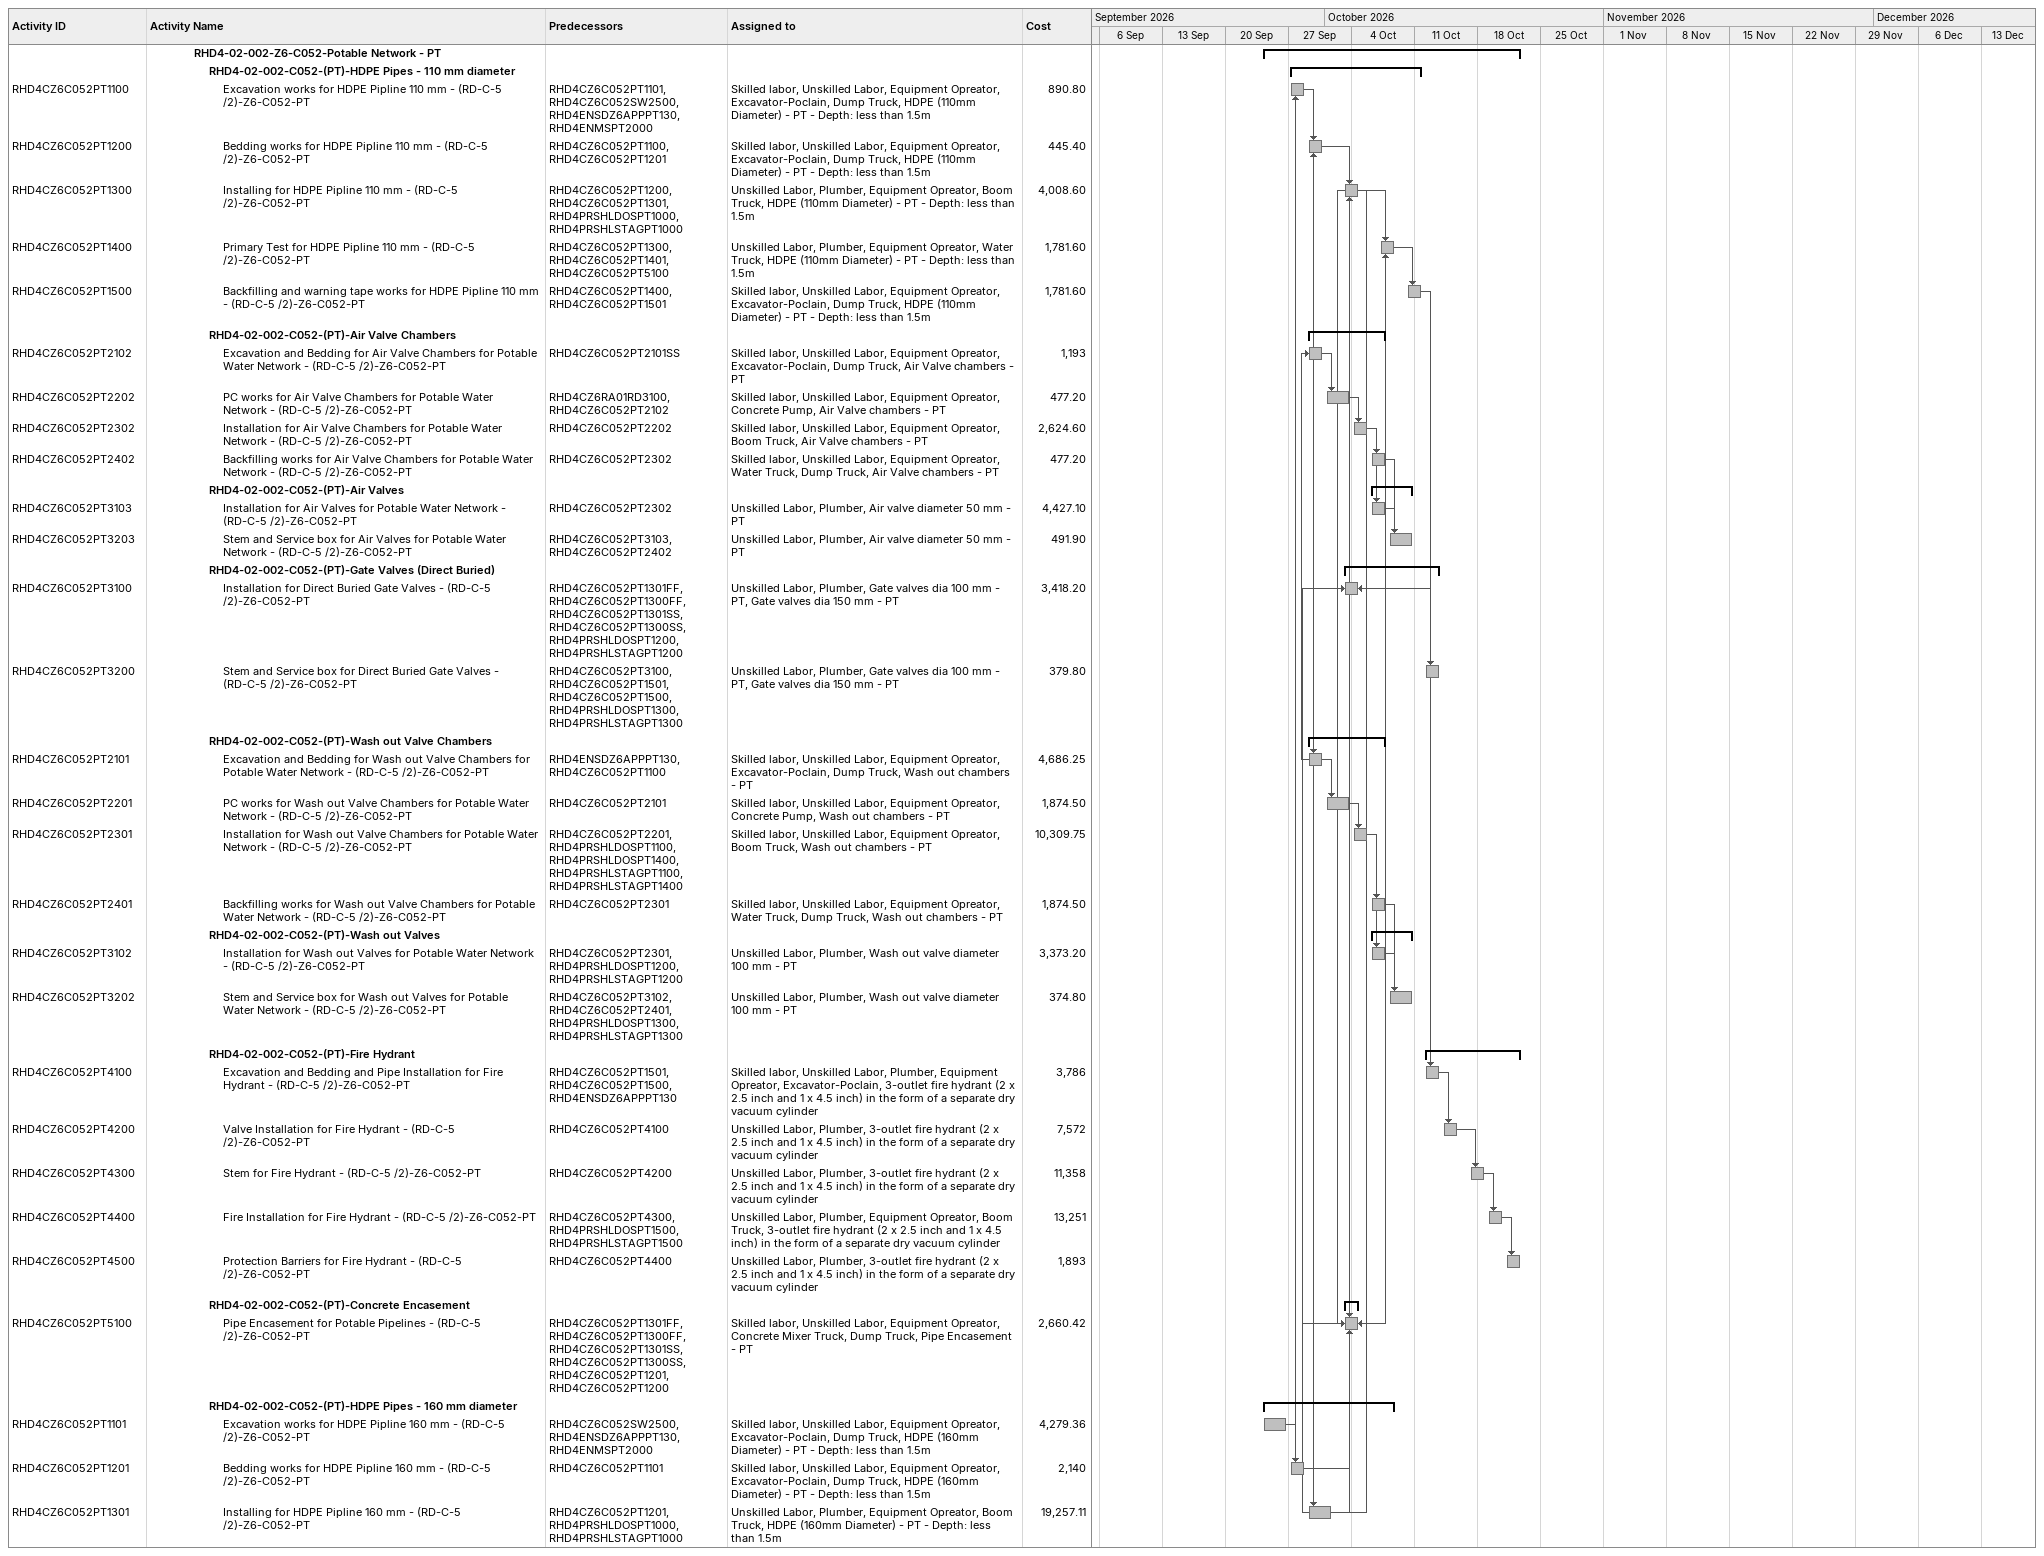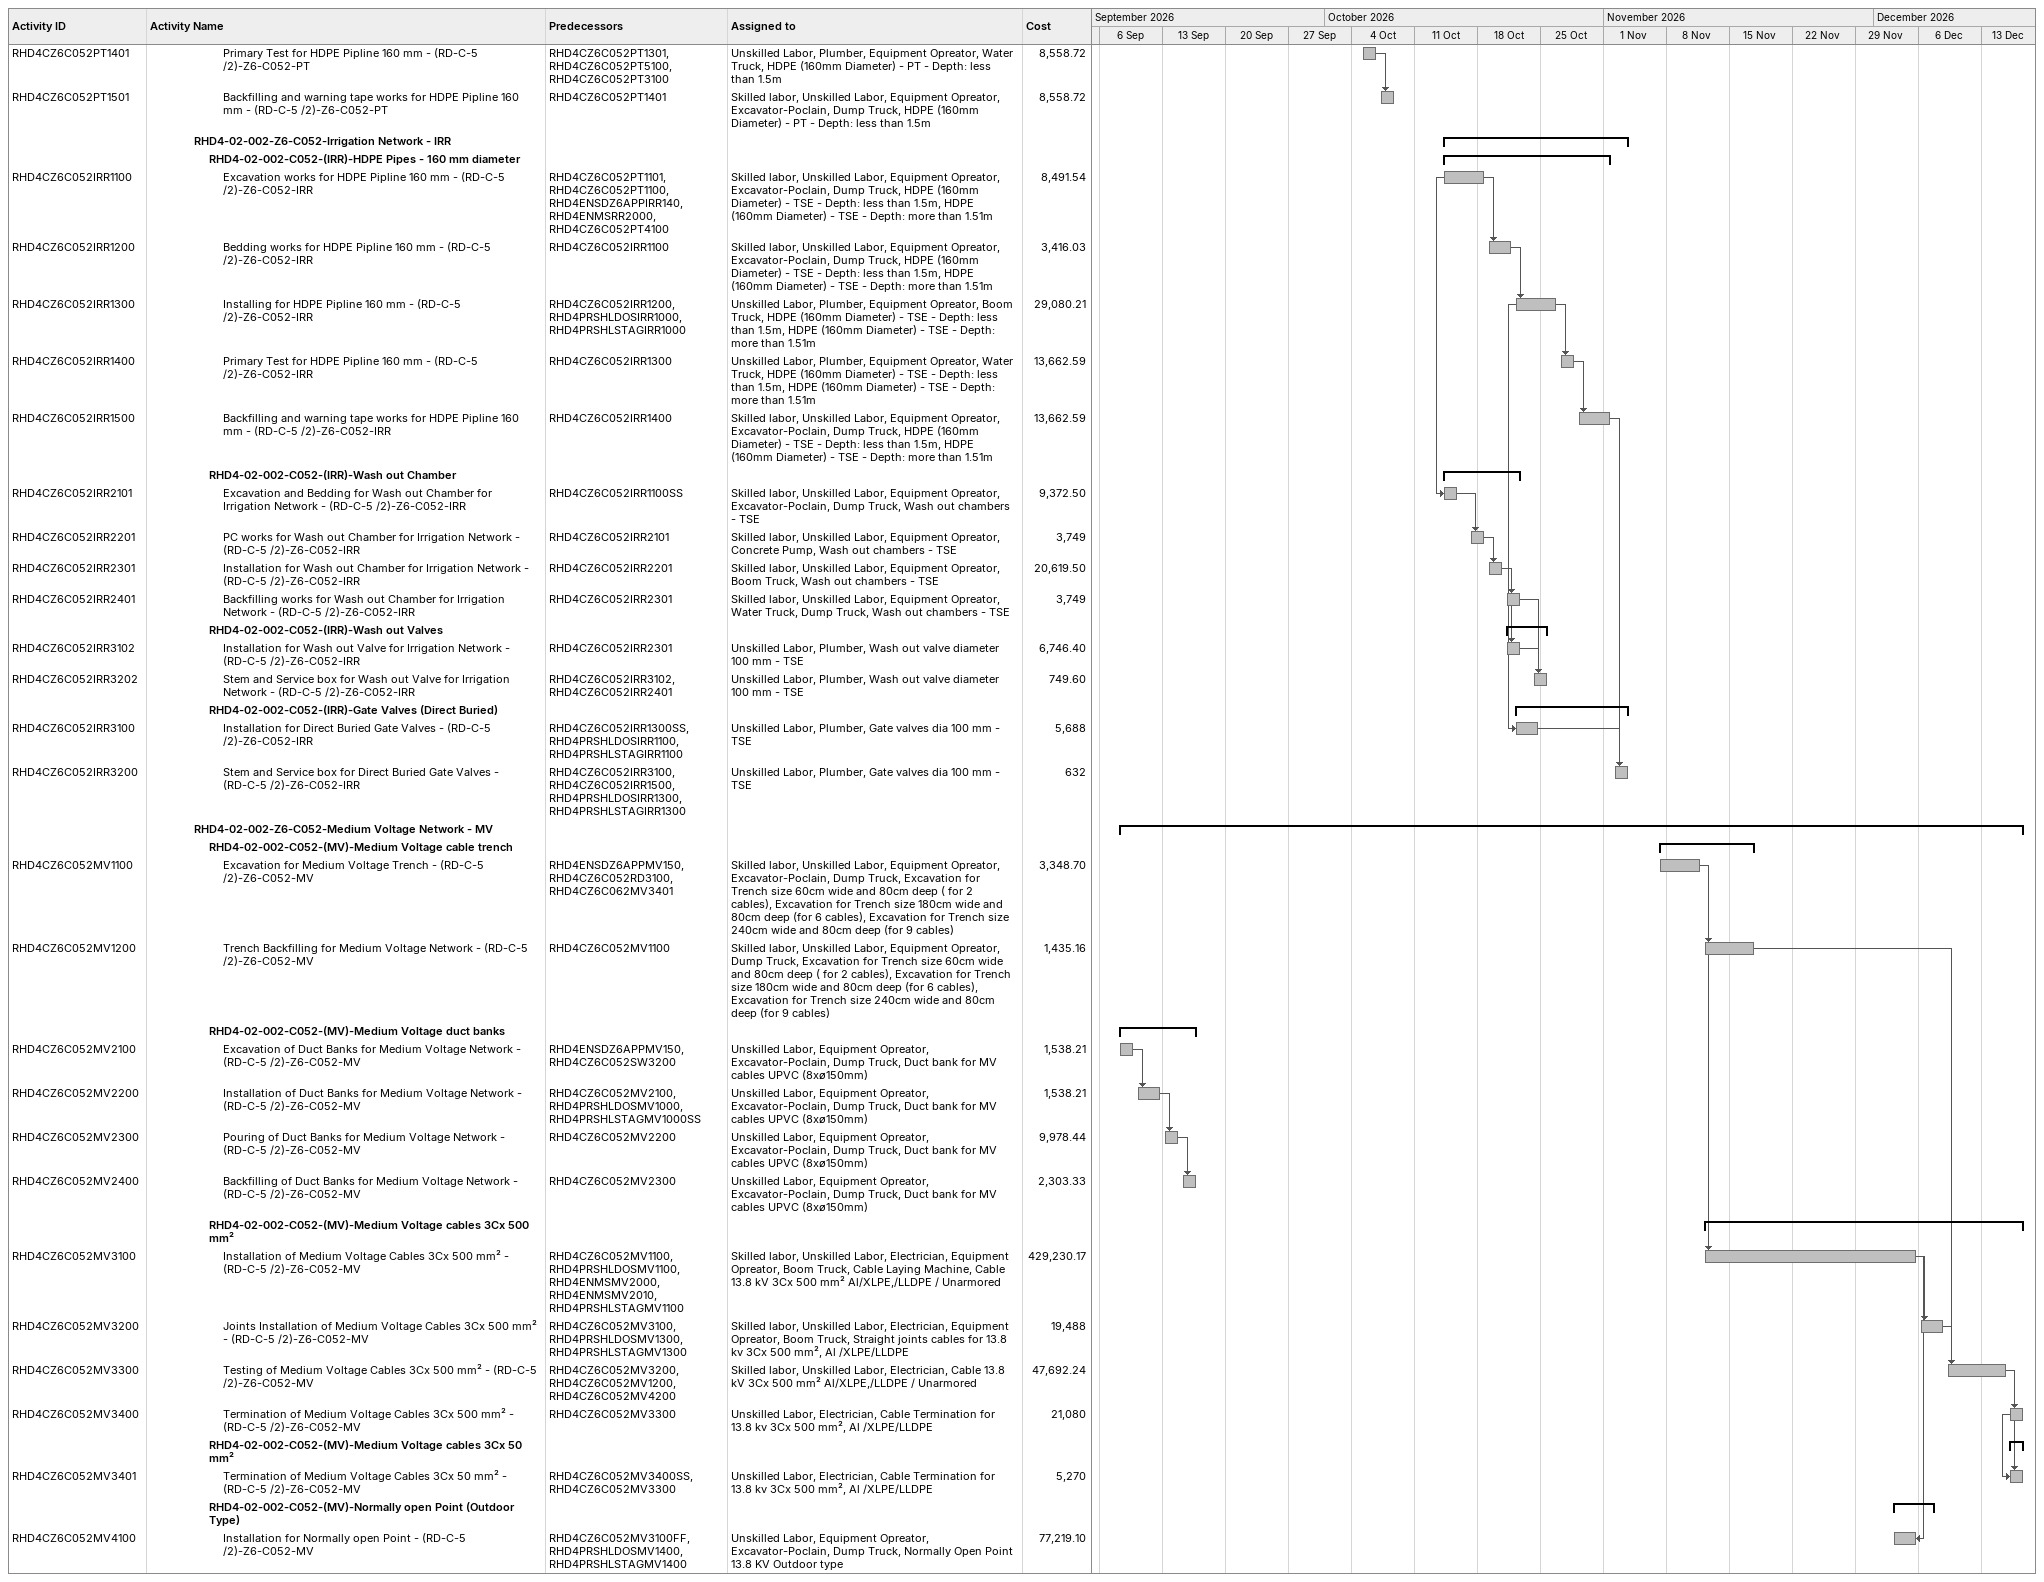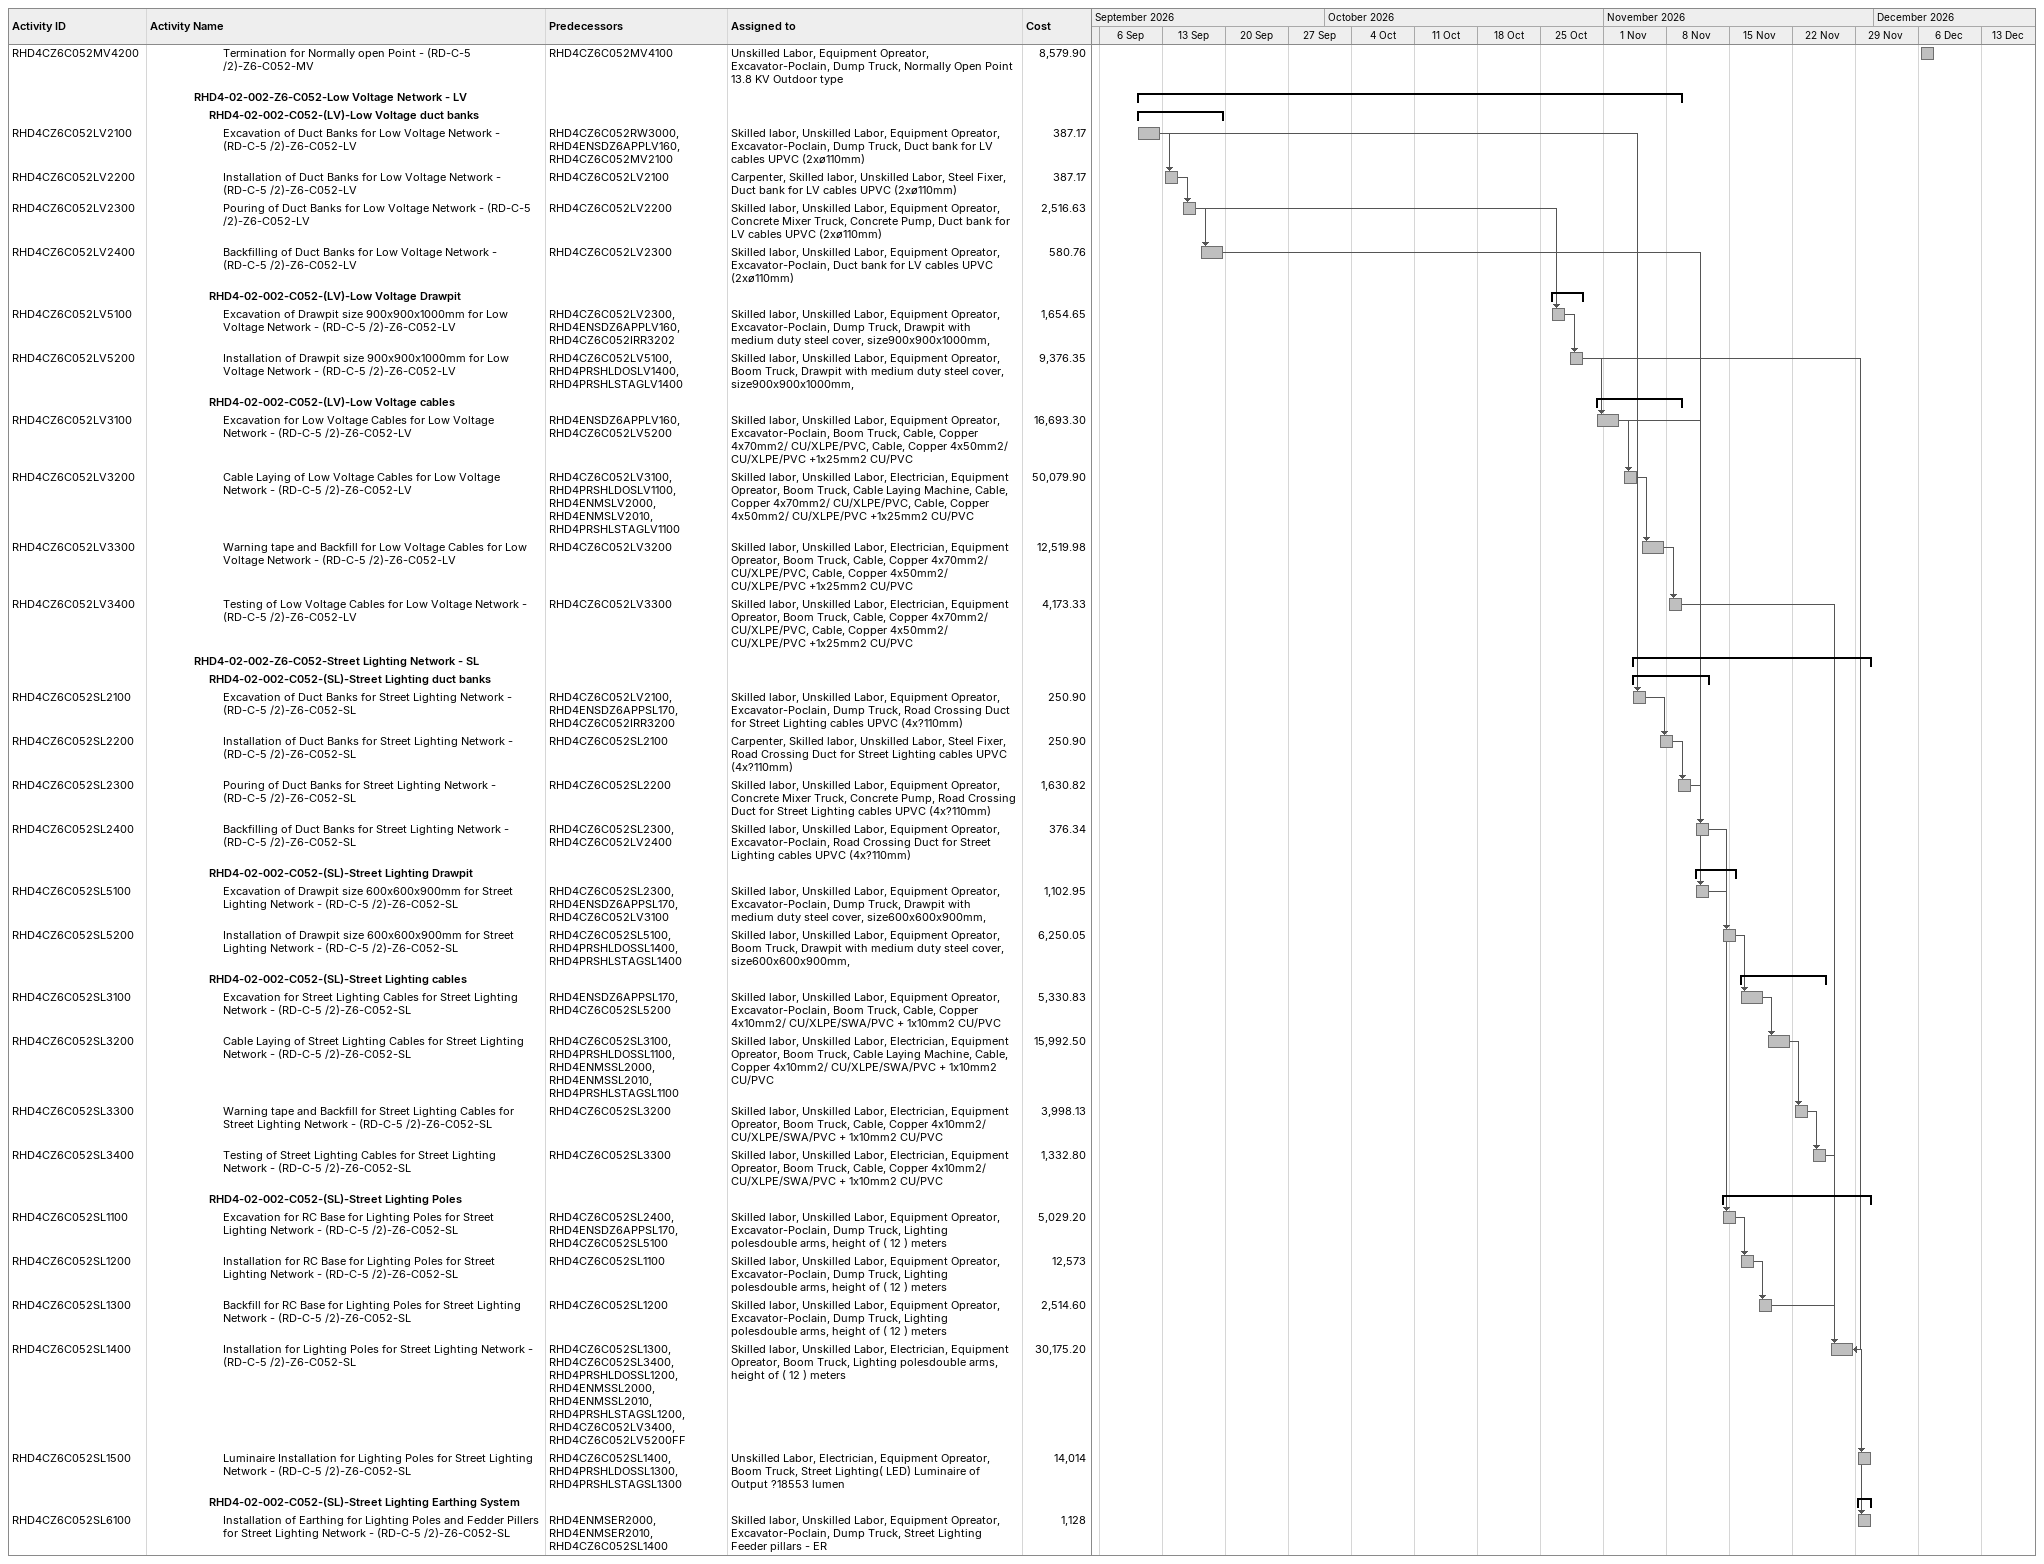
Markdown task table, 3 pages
| ID | Level | Task | Start | Finish | Predecessors | Resources | Cost |
|---|---|---|---|---|---|---|---|
|  | 4 | **RHD4-02-002-Z6-C052-Potable Network - PT** | 2026-09-24 | 2026-10-22 |  |  |  |
|  | 5 | **RHD4-02-002-C052-(PT)-HDPE Pipes - 110 mm diameter** | 2026-09-27 | 2026-10-11 |  |  |  |
| RHD4CZ6C052PT1100 | 6 | Excavation works for HDPE Pipline 110 mm - (RD-C-5 /2)-Z6-C052-PT | 2026-09-27 | 2026-09-28 | RHD4CZ6C052PT1101, RHD4CZ6C052SW2500, RHD4ENSDZ6APPPT130, RHD4ENMSPT2000 | Skilled labor, Unskilled Labor, Equipment Opreator, Excavator-Poclain, Dump Truck, HDPE (110mm Diameter) - PT - Depth: less than 1.5m | 890.80 |
| RHD4CZ6C052PT1200 | 6 | Bedding works for HDPE Pipline 110 mm - (RD-C-5 /2)-Z6-C052-PT | 2026-09-29 | 2026-09-30 | RHD4CZ6C052PT1100, RHD4CZ6C052PT1201 | Skilled labor, Unskilled Labor, Equipment Opreator, Excavator-Poclain, Dump Truck, HDPE (110mm Diameter) - PT - Depth: less than 1.5m | 445.40 |
| RHD4CZ6C052PT1300 | 6 | Installing for HDPE Pipline 110 mm - (RD-C-5 /2)-Z6-C052-PT | 2026-10-03 | 2026-10-04 | RHD4CZ6C052PT1200, RHD4CZ6C052PT1301, RHD4PRSHLDOSPT1000, RHD4PRSHLSTAGPT1000 | Unskilled Labor, Plumber, Equipment Opreator, Boom Truck, HDPE (110mm Diameter) - PT - Depth: less than 1.5m | 4008.60 |
| RHD4CZ6C052PT1400 | 6 | Primary Test for HDPE Pipline 110 mm - (RD-C-5 /2)-Z6-C052-PT | 2026-10-07 | 2026-10-08 | RHD4CZ6C052PT1300, RHD4CZ6C052PT1401, RHD4CZ6C052PT5100 | Unskilled Labor, Plumber, Equipment Opreator, Water Truck, HDPE (110mm Diameter) - PT - Depth: less than 1.5m | 1781.60 |
| RHD4CZ6C052PT1500 | 6 | Backfilling and warning tape works for HDPE Pipline 110 mm - (RD-C-5 /2)-Z6-C052-PT | 2026-10-10 | 2026-10-11 | RHD4CZ6C052PT1400, RHD4CZ6C052PT1501 | Skilled labor, Unskilled Labor, Equipment Opreator, Excavator-Poclain, Dump Truck, HDPE (110mm Diameter) - PT - Depth: less than 1.5m | 1781.60 |
|  | 5 | **RHD4-02-002-C052-(PT)-Air Valve Chambers** | 2026-09-29 | 2026-10-07 |  |  |  |
| RHD4CZ6C052PT2102 | 6 | Excavation and Bedding for Air Valve Chambers for Potable Water Network - (RD-C-5 /2)-Z6-C052-PT | 2026-09-29 | 2026-09-30 | RHD4CZ6C052PT2101SS | Skilled labor, Unskilled Labor, Equipment Opreator, Excavator-Poclain, Dump Truck, Air Valve chambers - PT | 1193 |
| RHD4CZ6C052PT2202 | 6 | PC works for Air Valve Chambers for Potable Water Network - (RD-C-5 /2)-Z6-C052-PT | 2026-10-01 | 2026-10-03 | RHD4CZ6RA01RD3100, RHD4CZ6C052PT2102 | Skilled labor, Unskilled Labor, Equipment Opreator, Concrete Pump, Air Valve chambers - PT | 477.20 |
| RHD4CZ6C052PT2302 | 6 | Installation for Air Valve Chambers for Potable Water Network - (RD-C-5 /2)-Z6-C052-PT | 2026-10-04 | 2026-10-05 | RHD4CZ6C052PT2202 | Skilled labor, Unskilled Labor, Equipment Opreator, Boom Truck, Air Valve chambers - PT | 2624.60 |
| RHD4CZ6C052PT2402 | 6 | Backfilling works for Air Valve Chambers for Potable Water Network - (RD-C-5 /2)-Z6-C052-PT | 2026-10-06 | 2026-10-07 | RHD4CZ6C052PT2302 | Skilled labor, Unskilled Labor, Equipment Opreator, Water Truck, Dump Truck, Air Valve chambers - PT | 477.20 |
|  | 5 | **RHD4-02-002-C052-(PT)-Air Valves** | 2026-10-06 | 2026-10-10 |  |  |  |
| RHD4CZ6C052PT3103 | 6 | Installation for Air Valves for Potable Water Network - (RD-C-5 /2)-Z6-C052-PT | 2026-10-06 | 2026-10-07 | RHD4CZ6C052PT2302 | Unskilled Labor, Plumber, Air valve diameter 50 mm - PT | 4427.10 |
| RHD4CZ6C052PT3203 | 6 | Stem and Service box for Air Valves for Potable Water Network - (RD-C-5 /2)-Z6-C052-PT | 2026-10-08 | 2026-10-10 | RHD4CZ6C052PT3103, RHD4CZ6C052PT2402 | Unskilled Labor, Plumber, Air valve diameter 50 mm - PT | 491.90 |
|  | 5 | **RHD4-02-002-C052-(PT)-Gate Valves (Direct Buried)** | 2026-10-03 | 2026-10-13 |  |  |  |
| RHD4CZ6C052PT3100 | 6 | Installation for Direct Buried Gate Valves - (RD-C-5 /2)-Z6-C052-PT | 2026-10-03 | 2026-10-04 | RHD4CZ6C052PT1301FF, RHD4CZ6C052PT1300FF, RHD4CZ6C052PT1301SS, RHD4CZ6C052PT1300SS, RHD4PRSHLDOSPT1200, RHD4PRSHLSTAGPT1200 | Unskilled Labor, Plumber, Gate valves dia 100 mm - PT, Gate valves dia 150 mm - PT | 3418.20 |
| RHD4CZ6C052PT3200 | 6 | Stem and Service box for Direct Buried Gate Valves - (RD-C-5 /2)-Z6-C052-PT | 2026-10-12 | 2026-10-13 | RHD4CZ6C052PT3100, RHD4CZ6C052PT1501, RHD4CZ6C052PT1500, RHD4PRSHLDOSPT1300, RHD4PRSHLSTAGPT1300 | Unskilled Labor, Plumber, Gate valves dia 100 mm - PT, Gate valves dia 150 mm - PT | 379.80 |
|  | 5 | **RHD4-02-002-C052-(PT)-Wash out Valve Chambers** | 2026-09-29 | 2026-10-07 |  |  |  |
| RHD4CZ6C052PT2101 | 6 | Excavation and Bedding for Wash out Valve Chambers for Potable Water Network - (RD-C-5 /2)-Z6-C052-PT | 2026-09-29 | 2026-09-30 | RHD4ENSDZ6APPPT130, RHD4CZ6C052PT1100 | Skilled labor, Unskilled Labor, Equipment Opreator, Excavator-Poclain, Dump Truck, Wash out chambers - PT | 4686.25 |
| RHD4CZ6C052PT2201 | 6 | PC works for Wash out Valve Chambers for Potable Water Network - (RD-C-5 /2)-Z6-C052-PT | 2026-10-01 | 2026-10-03 | RHD4CZ6C052PT2101 | Skilled labor, Unskilled Labor, Equipment Opreator, Concrete Pump, Wash out chambers - PT | 1874.50 |
| RHD4CZ6C052PT2301 | 6 | Installation for Wash out Valve Chambers for Potable Water Network - (RD-C-5 /2)-Z6-C052-PT | 2026-10-04 | 2026-10-05 | RHD4CZ6C052PT2201, RHD4PRSHLDOSPT1100, RHD4PRSHLDOSPT1400, RHD4PRSHLSTAGPT1100, RHD4PRSHLSTAGPT1400 | Skilled labor, Unskilled Labor, Equipment Opreator, Boom Truck, Wash out chambers - PT | 10309.75 |
| RHD4CZ6C052PT2401 | 6 | Backfilling works for Wash out Valve Chambers for Potable Water Network - (RD-C-5 /2)-Z6-C052-PT | 2026-10-06 | 2026-10-07 | RHD4CZ6C052PT2301 | Skilled labor, Unskilled Labor, Equipment Opreator, Water Truck, Dump Truck, Wash out chambers - PT | 1874.50 |
|  | 5 | **RHD4-02-002-C052-(PT)-Wash out Valves** | 2026-10-06 | 2026-10-10 |  |  |  |
| RHD4CZ6C052PT3102 | 6 | Installation for Wash out Valves for Potable Water Network - (RD-C-5 /2)-Z6-C052-PT | 2026-10-06 | 2026-10-07 | RHD4CZ6C052PT2301, RHD4PRSHLDOSPT1200, RHD4PRSHLSTAGPT1200 | Unskilled Labor, Plumber, Wash out valve diameter 100 mm - PT | 3373.20 |
| RHD4CZ6C052PT3202 | 6 | Stem and Service box for Wash out Valves for Potable Water Network - (RD-C-5 /2)-Z6-C052-PT | 2026-10-08 | 2026-10-10 | RHD4CZ6C052PT3102, RHD4CZ6C052PT2401, RHD4PRSHLDOSPT1300, RHD4PRSHLSTAGPT1300 | Unskilled Labor, Plumber, Wash out valve diameter 100 mm - PT | 374.80 |
|  | 5 | **RHD4-02-002-C052-(PT)-Fire Hydrant** | 2026-10-12 | 2026-10-22 |  |  |  |
| RHD4CZ6C052PT4100 | 6 | Excavation and Bedding and Pipe Installation for Fire Hydrant - (RD-C-5 /2)-Z6-C052-PT | 2026-10-12 | 2026-10-13 | RHD4CZ6C052PT1501, RHD4CZ6C052PT1500, RHD4ENSDZ6APPPT130 | Skilled labor, Unskilled Labor, Plumber, Equipment Opreator, Excavator-Poclain, 3-outlet fire hydrant (2 x 2.5 inch and 1 x 4.5 inch) in the form of a separate dry vacuum cylinder | 3786 |
| RHD4CZ6C052PT4200 | 6 | Valve Installation for Fire Hydrant - (RD-C-5 /2)-Z6-C052-PT | 2026-10-14 | 2026-10-15 | RHD4CZ6C052PT4100 | Unskilled Labor, Plumber, 3-outlet fire hydrant (2 x 2.5 inch and 1 x 4.5 inch) in the form of a separate dry vacuum cylinder | 7572 |
| RHD4CZ6C052PT4300 | 6 | Stem for Fire Hydrant - (RD-C-5 /2)-Z6-C052-PT | 2026-10-17 | 2026-10-18 | RHD4CZ6C052PT4200 | Unskilled Labor, Plumber, 3-outlet fire hydrant (2 x 2.5 inch and 1 x 4.5 inch) in the form of a separate dry vacuum cylinder | 11358 |
| RHD4CZ6C052PT4400 | 6 | Fire Installation for Fire Hydrant - (RD-C-5 /2)-Z6-C052-PT | 2026-10-19 | 2026-10-20 | RHD4CZ6C052PT4300, RHD4PRSHLDOSPT1500, RHD4PRSHLSTAGPT1500 | Unskilled Labor, Plumber, Equipment Opreator, Boom Truck, 3-outlet fire hydrant (2 x 2.5 inch and 1 x 4.5 inch) in the form of a separate dry vacuum cylinder | 13251 |
| RHD4CZ6C052PT4500 | 6 | Protection Barriers for Fire Hydrant - (RD-C-5 /2)-Z6-C052-PT | 2026-10-21 | 2026-10-22 | RHD4CZ6C052PT4400 | Unskilled Labor, Plumber, 3-outlet fire hydrant (2 x 2.5 inch and 1 x 4.5 inch) in the form of a separate dry vacuum cylinder | 1893 |
|  | 5 | **RHD4-02-002-C052-(PT)-Concrete Encasement** | 2026-10-03 | 2026-10-04 |  |  |  |
| RHD4CZ6C052PT5100 | 6 | Pipe Encasement for Potable Pipelines - (RD-C-5 /2)-Z6-C052-PT | 2026-10-03 | 2026-10-04 | RHD4CZ6C052PT1301FF, RHD4CZ6C052PT1300FF, RHD4CZ6C052PT1301SS, RHD4CZ6C052PT1300SS, RHD4CZ6C052PT1201, RHD4CZ6C052PT1200 | Skilled labor, Unskilled Labor, Equipment Opreator, Concrete Mixer Truck, Dump Truck, Pipe Encasement - PT | 2660.42 |
|  | 5 | **RHD4-02-002-C052-(PT)-HDPE Pipes - 160 mm diameter** | 2026-09-24 | 2026-10-08 |  |  |  |
| RHD4CZ6C052PT1101 | 6 | Excavation works for HDPE Pipline 160 mm - (RD-C-5 /2)-Z6-C052-PT | 2026-09-24 | 2026-09-26 | RHD4CZ6C052SW2500, RHD4ENSDZ6APPPT130, RHD4ENMSPT2000 | Skilled labor, Unskilled Labor, Equipment Opreator, Excavator-Poclain, Dump Truck, HDPE (160mm Diameter) - PT - Depth: less than 1.5m | 4279.36 |
| RHD4CZ6C052PT1201 | 6 | Bedding works for HDPE Pipline 160 mm - (RD-C-5 /2)-Z6-C052-PT | 2026-09-27 | 2026-09-28 | RHD4CZ6C052PT1101 | Skilled labor, Unskilled Labor, Equipment Opreator, Excavator-Poclain, Dump Truck, HDPE (160mm Diameter) - PT - Depth: less than 1.5m | 2140 |
| RHD4CZ6C052PT1301 | 6 | Installing for HDPE Pipline 160 mm - (RD-C-5 /2)-Z6-C052-PT | 2026-09-29 | 2026-10-01 | RHD4CZ6C052PT1201, RHD4PRSHLDOSPT1000, RHD4PRSHLSTAGPT1000 | Unskilled Labor, Plumber, Equipment Opreator, Boom Truck, HDPE (160mm Diameter) - PT - Depth: less than 1.5m | 19257.11 |
| RHD4CZ6C052PT1401 | 6 | Primary Test for HDPE Pipline 160 mm - (RD-C-5 /2)-Z6-C052-PT | 2026-10-05 | 2026-10-06 | RHD4CZ6C052PT1301, RHD4CZ6C052PT5100, RHD4CZ6C052PT3100 | Unskilled Labor, Plumber, Equipment Opreator, Water Truck, HDPE (160mm Diameter) - PT - Depth: less than 1.5m | 8558.72 |
| RHD4CZ6C052PT1501 | 6 | Backfilling and warning tape works for HDPE Pipline 160 mm - (RD-C-5 /2)-Z6-C052-PT | 2026-10-07 | 2026-10-08 | RHD4CZ6C052PT1401 | Skilled labor, Unskilled Labor, Equipment Opreator, Excavator-Poclain, Dump Truck, HDPE (160mm Diameter) - PT - Depth: less than 1.5m | 8558.72 |
|  | 4 | **RHD4-02-002-Z6-C052-Irrigation Network - IRR** | 2026-10-14 | 2026-11-03 |  |  |  |
|  | 5 | **RHD4-02-002-C052-(IRR)-HDPE Pipes - 160 mm diameter** | 2026-10-14 | 2026-11-01 |  |  |  |
| RHD4CZ6C052IRR1100 | 6 | Excavation works for HDPE Pipline 160 mm - (RD-C-5 /2)-Z6-C052-IRR | 2026-10-14 | 2026-10-18 | RHD4CZ6C052PT1101, RHD4CZ6C052PT1100, RHD4ENSDZ6APPIRR140, RHD4ENMSRR2000, RHD4CZ6C052PT4100 | Skilled labor, Unskilled Labor, Equipment Opreator, Excavator-Poclain, Dump Truck, HDPE (160mm Diameter) - TSE - Depth: less than 1.5m, HDPE (160mm Diameter) - TSE - Depth: more than 1.51m | 8491.54 |
| RHD4CZ6C052IRR1200 | 6 | Bedding works for HDPE Pipline 160 mm - (RD-C-5 /2)-Z6-C052-IRR | 2026-10-19 | 2026-10-21 | RHD4CZ6C052IRR1100 | Skilled labor, Unskilled Labor, Equipment Opreator, Excavator-Poclain, Dump Truck, HDPE (160mm Diameter) - TSE - Depth: less than 1.5m, HDPE (160mm Diameter) - TSE - Depth: more than 1.51m | 3416.03 |
| RHD4CZ6C052IRR1300 | 6 | Installing for HDPE Pipline 160 mm - (RD-C-5 /2)-Z6-C052-IRR | 2026-10-22 | 2026-10-26 | RHD4CZ6C052IRR1200, RHD4PRSHLDOSIRR1000, RHD4PRSHLSTAGIRR1000 | Unskilled Labor, Plumber, Equipment Opreator, Boom Truck, HDPE (160mm Diameter) - TSE - Depth: less than 1.5m, HDPE (160mm Diameter) - TSE - Depth: more than 1.51m | 29080.21 |
| RHD4CZ6C052IRR1400 | 6 | Primary Test for HDPE Pipline 160 mm - (RD-C-5 /2)-Z6-C052-IRR | 2026-10-27 | 2026-10-28 | RHD4CZ6C052IRR1300 | Unskilled Labor, Plumber, Equipment Opreator, Water Truck, HDPE (160mm Diameter) - TSE - Depth: less than 1.5m, HDPE (160mm Diameter) - TSE - Depth: more than 1.51m | 13662.59 |
| RHD4CZ6C052IRR1500 | 6 | Backfilling and warning tape works for HDPE Pipline 160 mm - (RD-C-5 /2)-Z6-C052-IRR | 2026-10-29 | 2026-11-01 | RHD4CZ6C052IRR1400 | Skilled labor, Unskilled Labor, Equipment Opreator, Excavator-Poclain, Dump Truck, HDPE (160mm Diameter) - TSE - Depth: less than 1.5m, HDPE (160mm Diameter) - TSE - Depth: more than 1.51m | 13662.59 |
|  | 5 | **RHD4-02-002-C052-(IRR)-Wash out Chamber** | 2026-10-14 | 2026-10-22 |  |  |  |
| RHD4CZ6C052IRR2101 | 6 | Excavation and Bedding for Wash out Chamber for Irrigation Network - (RD-C-5 /2)-Z6-C052-IRR | 2026-10-14 | 2026-10-15 | RHD4CZ6C052IRR1100SS | Skilled labor, Unskilled Labor, Equipment Opreator, Excavator-Poclain, Dump Truck, Wash out chambers - TSE | 9372.50 |
| RHD4CZ6C052IRR2201 | 6 | PC works for Wash out Chamber for Irrigation Network - (RD-C-5 /2)-Z6-C052-IRR | 2026-10-17 | 2026-10-18 | RHD4CZ6C052IRR2101 | Skilled labor, Unskilled Labor, Equipment Opreator, Concrete Pump, Wash out chambers - TSE | 3749 |
| RHD4CZ6C052IRR2301 | 6 | Installation for Wash out Chamber for Irrigation Network - (RD-C-5 /2)-Z6-C052-IRR | 2026-10-19 | 2026-10-20 | RHD4CZ6C052IRR2201 | Skilled labor, Unskilled Labor, Equipment Opreator, Boom Truck, Wash out chambers - TSE | 20619.50 |
| RHD4CZ6C052IRR2401 | 6 | Backfilling works for Wash out Chamber for Irrigation Network - (RD-C-5 /2)-Z6-C052-IRR | 2026-10-21 | 2026-10-22 | RHD4CZ6C052IRR2301 | Skilled labor, Unskilled Labor, Equipment Opreator, Water Truck, Dump Truck, Wash out chambers - TSE | 3749 |
|  | 5 | **RHD4-02-002-C052-(IRR)-Wash out Valves** | 2026-10-21 | 2026-10-25 |  |  |  |
| RHD4CZ6C052IRR3102 | 6 | Installation for Wash out Valve for Irrigation Network - (RD-C-5 /2)-Z6-C052-IRR | 2026-10-21 | 2026-10-22 | RHD4CZ6C052IRR2301 | Unskilled Labor, Plumber, Wash out valve diameter 100 mm - TSE | 6746.40 |
| RHD4CZ6C052IRR3202 | 6 | Stem and Service box for Wash out Valve for Irrigation Network - (RD-C-5 /2)-Z6-C052-IRR | 2026-10-24 | 2026-10-25 | RHD4CZ6C052IRR3102, RHD4CZ6C052IRR2401 | Unskilled Labor, Plumber, Wash out valve diameter 100 mm - TSE | 749.60 |
|  | 5 | **RHD4-02-002-C052-(IRR)-Gate Valves (Direct Buried)** | 2026-10-22 | 2026-11-03 |  |  |  |
| RHD4CZ6C052IRR3100 | 6 | Installation for Direct Buried Gate Valves - (RD-C-5 /2)-Z6-C052-IRR | 2026-10-22 | 2026-10-24 | RHD4CZ6C052IRR1300SS, RHD4PRSHLDOSIRR1100, RHD4PRSHLSTAGIRR1100 | Unskilled Labor, Plumber, Gate valves dia 100 mm - TSE | 5688 |
| RHD4CZ6C052IRR3200 | 6 | Stem and Service box for Direct Buried Gate Valves - (RD-C-5 /2)-Z6-C052-IRR | 2026-11-02 | 2026-11-03 | RHD4CZ6C052IRR3100, RHD4CZ6C052IRR1500, RHD4PRSHLDOSIRR1300, RHD4PRSHLSTAGIRR1300 | Unskilled Labor, Plumber, Gate valves dia 100 mm - TSE | 632 |
|  | 4 | **RHD4-02-002-Z6-C052-Medium Voltage Network - MV** | 2026-09-08 | 2026-12-17 |  |  |  |
|  | 5 | **RHD4-02-002-C052-(MV)-Medium Voltage cable trench** | 2026-11-07 | 2026-11-17 |  |  |  |
| RHD4CZ6C052MV1100 | 6 | Excavation for Medium Voltage Trench - (RD-C-5 /2)-Z6-C052-MV | 2026-11-07 | 2026-11-11 | RHD4ENSDZ6APPMV150, RHD4CZ6C052RD3100, RHD4CZ6C062MV3401 | Skilled labor, Unskilled Labor, Equipment Opreator, Excavator-Poclain, Dump Truck, Excavation for Trench size 60cm wide and 80cm deep ( for 2 cables), Excavation for Trench size 180cm wide and 80cm deep (for 6 cables), Excavation for Trench size 240cm wide and 80cm deep (for 9 cables) | 3348.70 |
| RHD4CZ6C052MV1200 | 6 | Trench Backfilling for Medium Voltage Network - (RD-C-5 /2)-Z6-C052-MV | 2026-11-12 | 2026-11-17 | RHD4CZ6C052MV1100 | Skilled labor, Unskilled Labor, Equipment Opreator, Dump Truck, Excavation for Trench size 60cm wide and 80cm deep ( for 2 cables), Excavation for Trench size 180cm wide and 80cm deep (for 6 cables), Excavation for Trench size 240cm wide and 80cm deep (for 9 cables) | 1435.16 |
|  | 5 | **RHD4-02-002-C052-(MV)-Medium Voltage duct banks** | 2026-09-08 | 2026-09-16 |  |  |  |
| RHD4CZ6C052MV2100 | 6 | Excavation of Duct Banks for Medium Voltage Network - (RD-C-5 /2)-Z6-C052-MV | 2026-09-08 | 2026-09-09 | RHD4ENSDZ6APPMV150, RHD4CZ6C052SW3200 | Unskilled Labor, Equipment Opreator, Excavator-Poclain, Dump Truck, Duct bank for MV cables UPVC (8xø150mm) | 1538.21 |
| RHD4CZ6C052MV2200 | 6 | Installation of Duct Banks for Medium Voltage Network - (RD-C-5 /2)-Z6-C052-MV | 2026-09-10 | 2026-09-12 | RHD4CZ6C052MV2100, RHD4PRSHLDOSMV1000, RHD4PRSHLSTAGMV1000SS | Unskilled Labor, Equipment Opreator, Excavator-Poclain, Dump Truck, Duct bank for MV cables UPVC (8xø150mm) | 1538.21 |
| RHD4CZ6C052MV2300 | 6 | Pouring of Duct Banks for Medium Voltage Network - (RD-C-5 /2)-Z6-C052-MV | 2026-09-13 | 2026-09-14 | RHD4CZ6C052MV2200 | Unskilled Labor, Equipment Opreator, Excavator-Poclain, Dump Truck, Duct bank for MV cables UPVC (8xø150mm) | 9978.44 |
| RHD4CZ6C052MV2400 | 6 | Backfilling of Duct Banks for Medium Voltage Network - (RD-C-5 /2)-Z6-C052-MV | 2026-09-15 | 2026-09-16 | RHD4CZ6C052MV2300 | Unskilled Labor, Equipment Opreator, Excavator-Poclain, Dump Truck, Duct bank for MV cables UPVC (8xø150mm) | 2303.33 |
|  | 5 | **RHD4-02-002-C052-(MV)-Medium Voltage cables 3Cx 500 mm²** | 2026-11-12 | 2026-12-17 |  |  |  |
| RHD4CZ6C052MV3100 | 6 | Installation of Medium Voltage Cables 3Cx 500 mm² - (RD-C-5 /2)-Z6-C052-MV | 2026-11-12 | 2026-12-05 | RHD4CZ6C052MV1100, RHD4PRSHLDOSMV1100, RHD4ENMSMV2000, RHD4ENMSMV2010, RHD4PRSHLSTAGMV1100 | Skilled labor, Unskilled Labor, Electrician, Equipment Opreator, Boom Truck, Cable Laying Machine, Cable 13.8 kV 3Cx 500 mm² Al/XLPE,/LLDPE / Unarmored | 429230.17 |
| RHD4CZ6C052MV3200 | 6 | Joints Installation of Medium Voltage Cables 3Cx 500 mm² - (RD-C-5 /2)-Z6-C052-MV | 2026-12-06 | 2026-12-08 | RHD4CZ6C052MV3100, RHD4PRSHLDOSMV1300, RHD4PRSHLSTAGMV1300 | Skilled labor, Unskilled Labor, Electrician, Equipment Opreator, Boom Truck, Straight joints cables for 13.8 kv 3Cx 500 mm², Al /XLPE/LLDPE | 19488 |
| RHD4CZ6C052MV3300 | 6 | Testing of Medium Voltage Cables 3Cx 500 mm² - (RD-C-5 /2)-Z6-C052-MV | 2026-12-09 | 2026-12-15 | RHD4CZ6C052MV3200, RHD4CZ6C052MV1200, RHD4CZ6C052MV4200 | Skilled labor, Unskilled Labor, Electrician, Cable 13.8 kV 3Cx 500 mm² Al/XLPE,/LLDPE / Unarmored | 47692.24 |
| RHD4CZ6C052MV3400 | 6 | Termination of Medium Voltage Cables 3Cx 500 mm² - (RD-C-5 /2)-Z6-C052-MV | 2026-12-16 | 2026-12-17 | RHD4CZ6C052MV3300 | Unskilled Labor, Electrician, Cable Termination for 13.8 kv 3Cx 500 mm², Al /XLPE/LLDPE | 21080 |
|  | 5 | **RHD4-02-002-C052-(MV)-Medium Voltage cables 3Cx 50 mm²** | 2026-12-16 | 2026-12-17 |  |  |  |
| RHD4CZ6C052MV3401 | 6 | Termination of Medium Voltage Cables 3Cx 50 mm² - (RD-C-5 /2)-Z6-C052-MV | 2026-12-16 | 2026-12-17 | RHD4CZ6C052MV3400SS, RHD4CZ6C052MV3300 | Unskilled Labor, Electrician, Cable Termination for 13.8 kv 3Cx 500 mm², Al /XLPE/LLDPE | 5270 |
|  | 5 | **RHD4-02-002-C052-(MV)-Normally open Point (Outdoor Type)** | 2026-12-03 | 2026-12-07 |  |  |  |
| RHD4CZ6C052MV4100 | 6 | Installation for Normally open Point - (RD-C-5 /2)-Z6-C052-MV | 2026-12-03 | 2026-12-05 | RHD4CZ6C052MV3100FF, RHD4PRSHLDOSMV1400, RHD4PRSHLSTAGMV1400 | Unskilled Labor, Equipment Opreator, Excavator-Poclain, Dump Truck, Normally Open Point 13.8 KV Outdoor type | 77219.10 |
| RHD4CZ6C052MV4200 | 6 | Termination for Normally open Point - (RD-C-5 /2)-Z6-C052-MV | 2026-12-06 | 2026-12-07 | RHD4CZ6C052MV4100 | Unskilled Labor, Equipment Opreator, Excavator-Poclain, Dump Truck, Normally Open Point 13.8 KV Outdoor type | 8579.90 |
|  | 4 | **RHD4-02-002-Z6-C052-Low Voltage Network - LV** | 2026-09-10 | 2026-11-09 |  |  |  |
|  | 5 | **RHD4-02-002-C052-(LV)-Low Voltage duct banks** | 2026-09-10 | 2026-09-19 |  |  |  |
| RHD4CZ6C052LV2100 | 6 | Excavation of Duct Banks for Low Voltage Network - (RD-C-5 /2)-Z6-C052-LV | 2026-09-10 | 2026-09-12 | RHD4CZ6C052RW3000, RHD4ENSDZ6APPLV160, RHD4CZ6C052MV2100 | Skilled labor, Unskilled Labor, Equipment Opreator, Excavator-Poclain, Dump Truck, Duct bank for LV cables UPVC (2xø110mm) | 387.17 |
| RHD4CZ6C052LV2200 | 6 | Installation of Duct Banks for Low Voltage Network - (RD-C-5 /2)-Z6-C052-LV | 2026-09-13 | 2026-09-14 | RHD4CZ6C052LV2100 | Carpenter, Skilled labor, Unskilled Labor, Steel Fixer, Duct bank for LV cables UPVC (2xø110mm) | 387.17 |
| RHD4CZ6C052LV2300 | 6 | Pouring of Duct Banks for Low Voltage Network - (RD-C-5 /2)-Z6-C052-LV | 2026-09-15 | 2026-09-16 | RHD4CZ6C052LV2200 | Skilled labor, Unskilled Labor, Equipment Opreator, Concrete Mixer Truck, Concrete Pump, Duct bank for LV cables UPVC (2xø110mm) | 2516.63 |
| RHD4CZ6C052LV2400 | 6 | Backfilling of Duct Banks for Low Voltage Network - (RD-C-5 /2)-Z6-C052-LV | 2026-09-17 | 2026-09-19 | RHD4CZ6C052LV2300 | Skilled labor, Unskilled Labor, Equipment Opreator, Excavator-Poclain, Duct bank for LV cables UPVC (2xø110mm) | 580.76 |
|  | 5 | **RHD4-02-002-C052-(LV)-Low Voltage Drawpit** | 2026-10-26 | 2026-10-29 |  |  |  |
| RHD4CZ6C052LV5100 | 6 | Excavation of Drawpit size 900x900x1000mm for Low Voltage Network - (RD-C-5 /2)-Z6-C052-LV | 2026-10-26 | 2026-10-27 | RHD4CZ6C052LV2300, RHD4ENSDZ6APPLV160, RHD4CZ6C052IRR3202 | Skilled labor, Unskilled Labor, Equipment Opreator, Excavator-Poclain, Dump Truck, Drawpit with medium duty steel cover, size900x900x1000mm, | 1654.65 |
| RHD4CZ6C052LV5200 | 6 | Installation of Drawpit size 900x900x1000mm for Low Voltage Network - (RD-C-5 /2)-Z6-C052-LV | 2026-10-28 | 2026-10-29 | RHD4CZ6C052LV5100, RHD4PRSHLDOSLV1400, RHD4PRSHLSTAGLV1400 | Skilled labor, Unskilled Labor, Equipment Opreator, Boom Truck, Drawpit with medium duty steel cover, size900x900x1000mm, | 9376.35 |
|  | 5 | **RHD4-02-002-C052-(LV)-Low Voltage cables** | 2026-10-31 | 2026-11-09 |  |  |  |
| RHD4CZ6C052LV3100 | 6 | Excavation for Low Voltage Cables for Low Voltage Network - (RD-C-5 /2)-Z6-C052-LV | 2026-10-31 | 2026-11-02 | RHD4ENSDZ6APPLV160, RHD4CZ6C052LV5200 | Skilled labor, Unskilled Labor, Equipment Opreator, Excavator-Poclain, Boom Truck, Cable, Copper 4x70mm2/ CU/XLPE/PVC, Cable, Copper 4x50mm2/ CU/XLPE/PVC +1x25mm2 CU/PVC | 16693.30 |
| RHD4CZ6C052LV3200 | 6 | Cable Laying of Low Voltage Cables for Low Voltage Network - (RD-C-5 /2)-Z6-C052-LV | 2026-11-03 | 2026-11-04 | RHD4CZ6C052LV3100, RHD4PRSHLDOSLV1100, RHD4ENMSLV2000, RHD4ENMSLV2010, RHD4PRSHLSTAGLV1100 | Skilled labor, Unskilled Labor, Electrician, Equipment Opreator, Boom Truck, Cable Laying Machine, Cable, Copper 4x70mm2/ CU/XLPE/PVC, Cable, Copper 4x50mm2/ CU/XLPE/PVC +1x25mm2 CU/PVC | 50079.90 |
| RHD4CZ6C052LV3300 | 6 | Warning tape and Backfill for Low Voltage Cables for Low Voltage Network - (RD-C-5 /2)-Z6-C052-LV | 2026-11-05 | 2026-11-07 | RHD4CZ6C052LV3200 | Skilled labor, Unskilled Labor, Electrician, Equipment Opreator, Boom Truck, Cable, Copper 4x70mm2/ CU/XLPE/PVC, Cable, Copper 4x50mm2/ CU/XLPE/PVC +1x25mm2 CU/PVC | 12519.98 |
| RHD4CZ6C052LV3400 | 6 | Testing of Low Voltage Cables for Low Voltage Network - (RD-C-5 /2)-Z6-C052-LV | 2026-11-08 | 2026-11-09 | RHD4CZ6C052LV3300 | Skilled labor, Unskilled Labor, Electrician, Equipment Opreator, Boom Truck, Cable, Copper 4x70mm2/ CU/XLPE/PVC, Cable, Copper 4x50mm2/ CU/XLPE/PVC +1x25mm2 CU/PVC | 4173.33 |
|  | 4 | **RHD4-02-002-Z6-C052-Street Lighting Network - SL** | 2026-11-04 | 2026-11-30 |  |  |  |
|  | 5 | **RHD4-02-002-C052-(SL)-Street Lighting duct banks** | 2026-11-04 | 2026-11-12 |  |  |  |
| RHD4CZ6C052SL2100 | 6 | Excavation of Duct Banks for Street Lighting Network - (RD-C-5 /2)-Z6-C052-SL | 2026-11-04 | 2026-11-05 | RHD4CZ6C052LV2100, RHD4ENSDZ6APPSL170, RHD4CZ6C052IRR3200 | Skilled labor, Unskilled Labor, Equipment Opreator, Excavator-Poclain, Dump Truck, Road Crossing Duct for Street Lighting cables UPVC (4x?110mm) | 250.90 |
| RHD4CZ6C052SL2200 | 6 | Installation of Duct Banks for Street Lighting Network - (RD-C-5 /2)-Z6-C052-SL | 2026-11-07 | 2026-11-08 | RHD4CZ6C052SL2100 | Carpenter, Skilled labor, Unskilled Labor, Steel Fixer, Road Crossing Duct for Street Lighting cables UPVC (4x?110mm) | 250.90 |
| RHD4CZ6C052SL2300 | 6 | Pouring of Duct Banks for Street Lighting Network - (RD-C-5 /2)-Z6-C052-SL | 2026-11-09 | 2026-11-10 | RHD4CZ6C052SL2200 | Skilled labor, Unskilled Labor, Equipment Opreator, Concrete Mixer Truck, Concrete Pump, Road Crossing Duct for Street Lighting cables UPVC (4x?110mm) | 1630.82 |
| RHD4CZ6C052SL2400 | 6 | Backfilling of Duct Banks for Street Lighting Network - (RD-C-5 /2)-Z6-C052-SL | 2026-11-11 | 2026-11-12 | RHD4CZ6C052SL2300, RHD4CZ6C052LV2400 | Skilled labor, Unskilled Labor, Equipment Opreator, Excavator-Poclain, Road Crossing Duct for Street Lighting cables UPVC (4x?110mm) | 376.34 |
|  | 5 | **RHD4-02-002-C052-(SL)-Street Lighting Drawpit** | 2026-11-11 | 2026-11-15 |  |  |  |
| RHD4CZ6C052SL5100 | 6 | Excavation of Drawpit size 600x600x900mm for Street Lighting Network - (RD-C-5 /2)-Z6-C052-SL | 2026-11-11 | 2026-11-12 | RHD4CZ6C052SL2300, RHD4ENSDZ6APPSL170, RHD4CZ6C052LV3100 | Skilled labor, Unskilled Labor, Equipment Opreator, Excavator-Poclain, Dump Truck, Drawpit with medium duty steel cover, size600x600x900mm, | 1102.95 |
| RHD4CZ6C052SL5200 | 6 | Installation of Drawpit size 600x600x900mm for Street Lighting Network - (RD-C-5 /2)-Z6-C052-SL | 2026-11-14 | 2026-11-15 | RHD4CZ6C052SL5100, RHD4PRSHLDOSSL1400, RHD4PRSHLSTAGSL1400 | Skilled labor, Unskilled Labor, Equipment Opreator, Boom Truck, Drawpit with medium duty steel cover, size600x600x900mm, | 6250.05 |
|  | 5 | **RHD4-02-002-C052-(SL)-Street Lighting cables** | 2026-11-16 | 2026-11-25 |  |  |  |
| RHD4CZ6C052SL3100 | 6 | Excavation for Street Lighting Cables for Street Lighting Network - (RD-C-5 /2)-Z6-C052-SL | 2026-11-16 | 2026-11-18 | RHD4ENSDZ6APPSL170, RHD4CZ6C052SL5200 | Skilled labor, Unskilled Labor, Equipment Opreator, Excavator-Poclain, Boom Truck, Cable, Copper 4x10mm2/ CU/XLPE/SWA/PVC + 1x10mm2 CU/PVC | 5330.83 |
| RHD4CZ6C052SL3200 | 6 | Cable Laying of Street Lighting Cables for Street Lighting Network - (RD-C-5 /2)-Z6-C052-SL | 2026-11-19 | 2026-11-21 | RHD4CZ6C052SL3100, RHD4PRSHLDOSSL1100, RHD4ENMSSL2000, RHD4ENMSSL2010, RHD4PRSHLSTAGSL1100 | Skilled labor, Unskilled Labor, Electrician, Equipment Opreator, Boom Truck, Cable Laying Machine, Cable, Copper 4x10mm2/ CU/XLPE/SWA/PVC + 1x10mm2 CU/PVC | 15992.50 |
| RHD4CZ6C052SL3300 | 6 | Warning tape and Backfill for Street Lighting Cables for Street Lighting Network - (RD-C-5 /2)-Z6-C052-SL | 2026-11-22 | 2026-11-23 | RHD4CZ6C052SL3200 | Skilled labor, Unskilled Labor, Electrician, Equipment Opreator, Boom Truck, Cable, Copper 4x10mm2/ CU/XLPE/SWA/PVC + 1x10mm2 CU/PVC | 3998.13 |
| RHD4CZ6C052SL3400 | 6 | Testing of Street Lighting Cables for Street Lighting Network - (RD-C-5 /2)-Z6-C052-SL | 2026-11-24 | 2026-11-25 | RHD4CZ6C052SL3300 | Skilled labor, Unskilled Labor, Electrician, Equipment Opreator, Boom Truck, Cable, Copper 4x10mm2/ CU/XLPE/SWA/PVC + 1x10mm2 CU/PVC | 1332.80 |
|  | 5 | **RHD4-02-002-C052-(SL)-Street Lighting Poles** | 2026-11-14 | 2026-11-30 |  |  |  |
| RHD4CZ6C052SL1100 | 6 | Excavation for RC Base for Lighting Poles for Street Lighting Network - (RD-C-5 /2)-Z6-C052-SL | 2026-11-14 | 2026-11-15 | RHD4CZ6C052SL2400, RHD4ENSDZ6APPSL170, RHD4CZ6C052SL5100 | Skilled labor, Unskilled Labor, Equipment Opreator, Excavator-Poclain, Dump Truck, Lighting polesdouble arms, height of ( 12 ) meters | 5029.20 |
| RHD4CZ6C052SL1200 | 6 | Installation for RC Base for Lighting Poles for Street Lighting Network - (RD-C-5 /2)-Z6-C052-SL | 2026-11-16 | 2026-11-17 | RHD4CZ6C052SL1100 | Skilled labor, Unskilled Labor, Equipment Opreator, Excavator-Poclain, Dump Truck, Lighting polesdouble arms, height of ( 12 ) meters | 12573 |
| RHD4CZ6C052SL1300 | 6 | Backfill for RC Base for Lighting Poles for Street Lighting Network - (RD-C-5 /2)-Z6-C052-SL | 2026-11-18 | 2026-11-19 | RHD4CZ6C052SL1200 | Skilled labor, Unskilled Labor, Equipment Opreator, Excavator-Poclain, Dump Truck, Lighting polesdouble arms, height of ( 12 ) meters | 2514.60 |
| RHD4CZ6C052SL1400 | 6 | Installation for Lighting Poles for Street Lighting Network - (RD-C-5 /2)-Z6-C052-SL | 2026-11-26 | 2026-11-28 | RHD4CZ6C052SL1300, RHD4CZ6C052SL3400, RHD4PRSHLDOSSL1200, RHD4ENMSSL2000, RHD4ENMSSL2010, RHD4PRSHLSTAGSL1200, RHD4CZ6C052LV3400, RHD4CZ6C052LV5200FF | Skilled labor, Unskilled Labor, Electrician, Equipment Opreator, Boom Truck, Lighting polesdouble arms, height of ( 12 ) meters | 30175.20 |
| RHD4CZ6C052SL1500 | 6 | Luminaire Installation for Lighting Poles for Street Lighting Network - (RD-C-5 /2)-Z6-C052-SL | 2026-11-29 | 2026-11-30 | RHD4CZ6C052SL1400, RHD4PRSHLDOSSL1300, RHD4PRSHLSTAGSL1300 | Unskilled Labor, Electrician, Equipment Opreator, Boom Truck, Street Lighting( LED) Luminaire of Output ?18553 lumen | 14014 |
|  | 5 | **RHD4-02-002-C052-(SL)-Street Lighting Earthing System** | 2026-11-29 | 2026-11-30 |  |  |  |
| RHD4CZ6C052SL6100 | 6 | Installation of Earthing for Lighting Poles and Fedder Pillers for Street Lighting Network - (RD-C-5 /2)-Z6-C052-SL | 2026-11-29 | 2026-11-30 | RHD4ENMSER2000, RHD4ENMSER2010, RHD4CZ6C052SL1400 | Skilled labor, Unskilled Labor, Equipment Opreator, Excavator-Poclain, Dump Truck, Street Lighting Feeder pillars - ER | 1128 |
